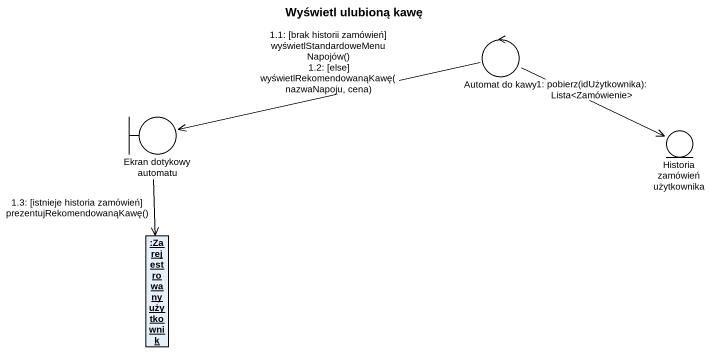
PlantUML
@startuml
title Wyświetl ulubioną kawę
allowmixing
hide circle
hide empty members
control "Automat do kawy" as Automat_do_kawy
boundary "Ekran dotykowy automatu" as Ekran_dotykowy_automatu
entity "Historia zamówień użytkownika" as Historia_zamówień
object ":Zarejestrowany użytkownik" as Zarejestrowany_użytkownik
Automat_do_kawy -right-> Historia_zamówień : 1: pobierz(idUżytkownika): Lista<Zamówienie>
Automat_do_kawy -left-> Ekran_dotykowy_automatu : 1.1: [brak historii zamówień] wyświetlStandardoweMenuNapojów()\n1.2: [else] wyświetlRekomendowanąKawę(nazwaNapoju, cena)
Ekran_dotykowy_automatu --> Zarejestrowany_użytkownik : 1.3: [istnieje historia zamówień] prezentujRekomendowanąKawę()
@enduml
